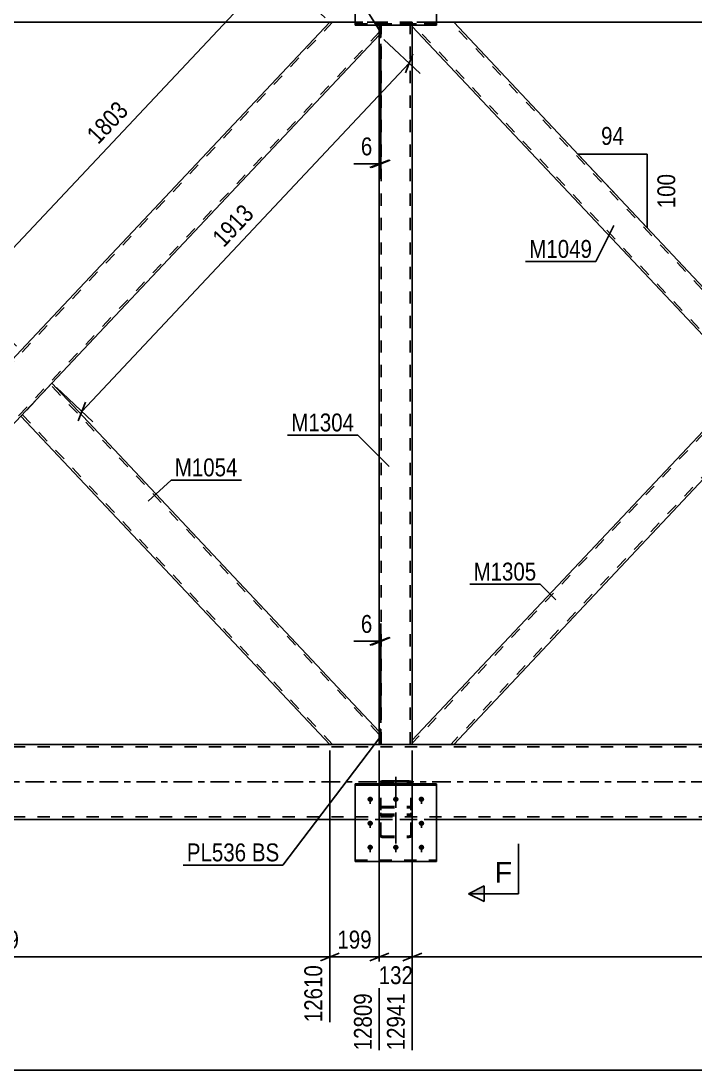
# Model space of a CAD drawing. Header units: millimetres. Extents: x -93 to 748, y -451 to 143.
# Drawn here: x 399 to 506.9, y -173.7 to -5.8 of the extents above; entities that cross this region are included whole.
import ezdxf

# ---------------------------------------------------------------- set-up
doc = ezdxf.new("R2010")
doc.units = ezdxf.units.MM
doc.linetypes.add('DXK_LINE_DOT2', pattern=[3.9198, 1.9599, -1.9599])
doc.linetypes.add('DXK_LINE_DOT3', pattern=[5.9187, 2.979, -0.9799, 0.9799, -0.9799])
doc.styles.add('Arial', font='ARIAL.TTF', dxfattribs={"height": 0.2})
doc.styles.add('Arial Narrow', font='ARIALN.TTF', dxfattribs={"height": 0.2})

# ---------------------------------------------------------------- blocks, each defined once
blk = doc.blocks.new('Bolt-761544515-5223 - 5128')
at = {"color": 1, "linetype": 'DXK_LINE_DOT2'}
for p, q in [((454.9, -129.99), (454.9, -131.12)), ((459, -129.99), (459, -131.12)), ((463.1, -129.99), (463.1, -131.12)), ((454.9, -133.84), (454.9, -134.97)), ((463.1, -133.84), (463.1, -134.97)), ((454.9, -137.69), (454.9, -138.83)), ((459, -137.69), (459, -138.83)), ((463.1, -137.69), (463.1, -138.83))]:
    blk.add_line(p, q, dxfattribs=at)
blk = doc.blocks.new('Part-761544515-5159 - 5128')
at = {"color": 7, "linetype": 'DXK_LINE_DOT2'}
for p, q in [((456.6, -6), (456.36, -6)), ((456.36, -6.49), (456.36, -6)), ((456.6, -6.49), (456.6, -6))]:
    blk.add_line(p, q, dxfattribs=at)
at = {"color": 2, "linetype": 'Continuous'}
for p, q in [((456.36, -8.46), (456.36, -6.49)), ((456.6, -6.49), (456.6, -8.46)), ((456.6, -8.46), (456.36, -8.46))]:
    blk.add_line(p, q, dxfattribs=at)
blk = doc.blocks.new('Part-761544515-5154 - 5128')
at = {"color": 7, "linetype": 'DXK_LINE_DOT2'}
for p, q in [((456.36, -6), (456.6, -6)), ((456.36, -6), (456.36, -8.46)), ((456.6, -6), (456.6, -8.46)), ((456.36, -8.46), (456.6, -8.46))]:
    blk.add_line(p, q, dxfattribs=at)
blk = doc.blocks.new('Bolt-761544515-5228 - 5128')
at = {"linetype": 'Continuous'}
for points in [[(454.9, -129.97), (454.99, -129.98), (455.08, -130), (455.16, -130.05), (455.23, -130.11), (455.28, -130.18), (455.32, -130.25), (455.34, -130.34), (455.34, -130.43), (455.32, -130.51), (455.28, -130.59), (455.23, -130.66), (455.16, -130.72), (455.08, -130.76), (454.99, -130.79), (454.9, -130.8), (454.81, -130.79), (454.72, -130.76), (454.64, -130.72), (454.57, -130.66), (454.52, -130.59), (454.48, -130.51), (454.46, -130.43), (454.46, -130.34), (454.48, -130.25), (454.52, -130.18), (454.57, -130.11), (454.64, -130.05), (454.72, -130), (454.81, -129.98)], [(459, -129.97), (459.09, -129.98), (459.18, -130), (459.26, -130.05), (459.33, -130.11), (459.38, -130.18), (459.42, -130.25), (459.44, -130.34), (459.44, -130.43), (459.42, -130.51), (459.38, -130.59), (459.33, -130.66), (459.26, -130.72), (459.18, -130.76), (459.09, -130.79), (459, -130.8), (458.91, -130.79), (458.82, -130.76), (458.74, -130.72), (458.67, -130.66), (458.62, -130.59), (458.58, -130.51), (458.56, -130.43), (458.56, -130.34), (458.58, -130.25), (458.62, -130.18), (458.67, -130.11), (458.74, -130.05), (458.82, -130), (458.91, -129.98)], [(463.1, -129.97), (463.19, -129.98), (463.28, -130), (463.36, -130.05), (463.43, -130.11), (463.48, -130.18), (463.52, -130.25), (463.54, -130.34), (463.54, -130.43), (463.52, -130.51), (463.48, -130.59), (463.43, -130.66), (463.36, -130.72), (463.28, -130.76), (463.19, -130.79), (463.1, -130.8), (463.01, -130.79), (462.92, -130.76), (462.84, -130.72), (462.77, -130.66), (462.72, -130.59), (462.68, -130.51), (462.66, -130.43), (462.66, -130.34), (462.68, -130.25), (462.72, -130.18), (462.77, -130.11), (462.84, -130.05), (462.92, -130), (463.01, -129.98)], [(454.9, -133.82), (454.99, -133.83), (455.08, -133.86), (455.16, -133.9), (455.23, -133.96), (455.28, -134.03), (455.32, -134.11), (455.34, -134.19), (455.34, -134.28), (455.32, -134.36), (455.28, -134.44), (455.23, -134.51), (455.16, -134.57), (455.08, -134.61), (454.99, -134.64), (454.9, -134.65), (454.81, -134.64), (454.72, -134.61), (454.64, -134.57), (454.57, -134.51), (454.52, -134.44), (454.48, -134.36), (454.46, -134.28), (454.46, -134.19), (454.48, -134.11), (454.52, -134.03), (454.57, -133.96), (454.64, -133.9), (454.72, -133.86), (454.81, -133.83)], [(463.1, -133.82), (463.19, -133.83), (463.28, -133.86), (463.36, -133.9), (463.43, -133.96), (463.48, -134.03), (463.52, -134.11), (463.54, -134.19), (463.54, -134.28), (463.52, -134.36), (463.48, -134.44), (463.43, -134.51), (463.36, -134.57), (463.28, -134.61), (463.19, -134.64), (463.1, -134.65), (463.01, -134.64), (462.92, -134.61), (462.84, -134.57), (462.77, -134.51), (462.72, -134.44), (462.68, -134.36), (462.66, -134.28), (462.66, -134.19), (462.68, -134.11), (462.72, -134.03), (462.77, -133.96), (462.84, -133.9), (462.92, -133.86), (463.01, -133.83)], [(454.9, -137.67), (454.99, -137.68), (455.08, -137.71), (455.16, -137.75), (455.23, -137.81), (455.28, -137.88), (455.32, -137.96), (455.34, -138.04), (455.34, -138.13), (455.32, -138.22), (455.28, -138.29), (455.23, -138.36), (455.16, -138.42), (455.08, -138.47), (454.99, -138.49), (454.9, -138.5), (454.81, -138.49), (454.72, -138.47), (454.64, -138.42), (454.57, -138.36), (454.52, -138.29), (454.48, -138.22), (454.46, -138.13), (454.46, -138.04), (454.48, -137.96), (454.52, -137.88), (454.57, -137.81), (454.64, -137.75), (454.72, -137.71), (454.81, -137.68)], [(459, -137.67), (459.09, -137.68), (459.18, -137.71), (459.26, -137.75), (459.33, -137.81), (459.38, -137.88), (459.42, -137.96), (459.44, -138.04), (459.44, -138.13), (459.42, -138.22), (459.38, -138.29), (459.33, -138.36), (459.26, -138.42), (459.18, -138.47), (459.09, -138.49), (459, -138.5), (458.91, -138.49), (458.82, -138.47), (458.74, -138.42), (458.67, -138.36), (458.62, -138.29), (458.58, -138.22), (458.56, -138.13), (458.56, -138.04), (458.58, -137.96), (458.62, -137.88), (458.67, -137.81), (458.74, -137.75), (458.82, -137.71), (458.91, -137.68)], [(463.1, -137.67), (463.19, -137.68), (463.28, -137.71), (463.36, -137.75), (463.43, -137.81), (463.48, -137.88), (463.52, -137.96), (463.54, -138.04), (463.54, -138.13), (463.52, -138.22), (463.48, -138.29), (463.43, -138.36), (463.36, -138.42), (463.28, -138.47), (463.19, -138.49), (463.1, -138.5), (463.01, -138.49), (462.92, -138.47), (462.84, -138.42), (462.77, -138.36), (462.72, -138.29), (462.68, -138.22), (462.66, -138.13), (462.66, -138.04), (462.68, -137.96), (462.72, -137.88), (462.77, -137.81), (462.84, -137.75), (462.92, -137.71), (463.01, -137.68)]]:
    blk.add_hatch(color=1, dxfattribs=at).paths.add_polyline_path(points)
at = {"color": 1, "linetype": 'Continuous'}
for p, q in [((454.9, -129.99), (454.9, -131.12)), ((459, -129.99), (459, -131.12)), ((463.1, -129.99), (463.1, -131.12)), ((454.9, -133.84), (454.9, -134.97)), ((463.1, -133.84), (463.1, -134.97)), ((454.9, -137.69), (454.9, -138.83)), ((459, -137.69), (459, -138.83)), ((463.1, -137.69), (463.1, -138.83))]:
    blk.add_line(p, q, dxfattribs=at)
blk = doc.blocks.new('Part-761544515-5164 - 5128')
at = {"color": 7, "linetype": 'DXK_LINE_DOT2'}
for p, q in [((456.36, -121.6), (456.36, -119.14)), ((456.6, -119.14), (456.36, -119.14)), ((456.6, -121.6), (456.6, -119.14)), ((456.6, -121.6), (456.36, -121.6))]:
    blk.add_line(p, q, dxfattribs=at)
blk = doc.blocks.new('Part-761544515-5169 - 5128')
at = {"color": 2, "linetype": 'Continuous'}
for p, q in [((456.6, -119.14), (456.36, -119.14)), ((456.36, -119.14), (456.36, -121.6)), ((456.6, -119.14), (456.6, -121.6)), ((456.6, -121.6), (456.36, -121.6))]:
    blk.add_line(p, q, dxfattribs=at)
blk = doc.blocks.new('Part-761544515-5569 - 5128')
at = {"color": 7, "linetype": 'DXK_LINE_DOT2'}
for p, q in [((452.5, -140.34), (452.5, -127.91)), ((465.5, -127.91), (452.5, -127.91)), ((452.5, -128.13), (465.5, -128.13)), ((465.5, -140.34), (465.5, -127.91)), ((452.5, -140.12), (465.5, -140.12)), ((465.5, -140.34), (452.5, -140.34))]:
    blk.add_line(p, q, dxfattribs=at)
blk = doc.blocks.new('Part-761544515-5324 - 5128')
at = {"color": 7, "linetype": 'DXK_LINE_DOT2'}
for p, q in [((678, -122), (-56, -122)), ((678, -121.6), (-18.36, -121.6)), ((456.36, -121.6), (448.48, -121.6)), ((456.6, -121.6), (456.36, -121.6)), ((678, -133.2), (-56, -133.2)), ((678, -133.6), (-36.75, -133.6)), ((465.5, -133.6), (452.5, -133.6))]:
    blk.add_line(p, q, dxfattribs=at)
at = {"color": 2, "linetype": 'Continuous'}
for p, q in [((448.48, -121.6), (349.52, -121.6)), ((456.36, -121.6), (456.36, -121.6)), ((673.2, -121.6), (456.6, -121.6)), ((452.5, -133.6), (225.5, -133.6)), ((673.2, -133.6), (465.5, -133.6))]:
    blk.add_line(p, q, dxfattribs=at)
at = {"color": 7, "linetype": 'DXK_LINE_DOT3'}
blk.add_line((-56, -127.6), (678, -127.6), dxfattribs=at)
blk = doc.blocks.new('Part-761544515-5329 - 5128')
at = {"color": 2, "linetype": 'Continuous'}
for p, q in [((448.48, -6), (349.52, -6)), ((692.5, -6), (465.5, -6))]:
    blk.add_line(p, q, dxfattribs=at)
at = {"color": 7, "linetype": 'DXK_LINE_DOT2'}
blk.add_line((465.5, -6), (448.48, -6), dxfattribs=at)
blk = doc.blocks.new('Part-761544515-5387 - 5128')
at = {"color": 2, "linetype": 'Continuous'}
for p, q in [((399, -69.05), (403.94, -63.8)), ((456.36, -119.54), (403.94, -63.8)), ((448.42, -121.6), (399, -69.05)), ((456.36, -121.6), (456.36, -120.47)), ((448.48, -121.6), (456.36, -121.6))]:
    blk.add_line(p, q, dxfattribs=at)
at = {"color": 7, "linetype": 'DXK_LINE_DOT2'}
for p, q in [((456.36, -120), (403.72, -64.03)), ((399.22, -68.82), (399.24, -68.8)), ((448.86, -121.6), (399.22, -68.82)), ((456.36, -120.47), (456.36, -119.54)), ((448.48, -121.6), (448.42, -121.6))]:
    blk.add_line(p, q, dxfattribs=at)
blk = doc.blocks.new('Part-761544515-5404 - 5128')
at = {"color": 2, "linetype": 'Continuous'}
for p, q in [((456.66, -127.47), (456.84, -127.43)), ((456.84, -127.43), (461.16, -127.43)), ((461.16, -127.43), (461.34, -127.47)), ((456.37, -127.91), (456.4, -127.75)), ((461.6, -127.75), (461.63, -127.91))]:
    blk.add_line(p, q, dxfattribs=at)
at = {"color": 7, "linetype": 'DXK_LINE_DOT3'}
blk.add_line((459, -126.82), (459, -137.44), dxfattribs=at)
at = {"color": 7, "linetype": 'DXK_LINE_DOT2'}
for p, q in [((456.36, -127.94), (456.37, -127.91)), ((456.36, -136.05), (456.36, -127.94)), ((456.62, -127.84), (456.6, -127.94)), ((456.6, -136.05), (456.6, -127.94)), ((456.67, -127.76), (456.62, -127.84)), ((456.75, -127.71), (456.67, -127.76)), ((456.84, -127.69), (456.75, -127.71)), ((456.84, -127.69), (461.16, -127.69)), ((461.25, -127.71), (461.16, -127.69)), ((461.33, -127.76), (461.25, -127.71)), ((461.38, -127.84), (461.33, -127.76)), ((461.4, -127.94), (461.38, -127.84)), ((461.4, -136.05), (461.4, -127.94)), ((461.63, -127.91), (461.64, -127.94)), ((461.64, -136.05), (461.64, -127.94)), ((456.4, -131.81), (456.36, -131.99)), ((456.4, -132.73), (456.36, -132.54)), ((456.5, -131.67), (456.4, -131.81)), ((456.66, -131.57), (456.5, -131.67)), ((456.6, -131.99), (456.62, -131.9)), ((456.6, -132.54), (456.62, -132.64)), ((456.62, -131.9), (456.67, -131.83)), ((456.62, -132.64), (456.67, -132.72)), ((456.84, -131.54), (456.66, -131.57)), ((456.67, -131.83), (456.75, -131.78)), ((456.75, -131.78), (456.84, -131.76)), ((456.84, -131.54), (461.16, -131.54)), ((456.84, -131.76), (461.16, -131.76)), ((461.34, -131.57), (461.16, -131.54)), ((461.16, -131.76), (461.25, -131.78)), ((461.25, -131.78), (461.33, -131.83)), ((461.33, -131.83), (461.38, -131.9)), ((461.33, -132.72), (461.38, -132.64)), ((461.5, -131.67), (461.34, -131.57)), ((461.38, -131.9), (461.4, -131.99)), ((461.38, -132.64), (461.4, -132.54)), ((461.6, -131.81), (461.5, -131.67)), ((461.64, -131.99), (461.6, -131.81)), ((461.64, -132.54), (461.6, -132.73)), ((456.84, -133.05), (456.66, -133.01)), ((456.67, -132.72), (456.75, -132.78)), ((456.75, -132.78), (456.84, -132.79)), ((456.84, -132.79), (461.16, -132.79)), ((456.84, -133.05), (461.16, -133.05)), ((461.16, -132.79), (461.25, -132.78)), ((461.34, -133.01), (461.16, -133.05)), ((461.25, -132.78), (461.33, -132.72)), ((456.36, -136.05), (456.4, -136.22)), ((456.4, -136.22), (456.5, -136.36)), ((456.5, -136.36), (456.66, -136.46)), ((456.62, -136.13), (456.6, -136.05)), ((456.67, -136.21), (456.62, -136.13)), ((456.66, -136.46), (456.84, -136.5)), ((456.75, -136.25), (456.67, -136.21)), ((456.84, -136.27), (456.75, -136.25)), ((456.84, -136.27), (461.16, -136.27)), ((456.84, -136.5), (461.16, -136.5)), ((461.25, -136.25), (461.16, -136.27)), ((461.16, -136.5), (461.34, -136.46)), ((461.33, -136.21), (461.25, -136.25)), ((461.38, -136.13), (461.33, -136.21)), ((461.34, -136.46), (461.5, -136.36)), ((461.4, -136.05), (461.38, -136.13)), ((461.5, -136.36), (461.6, -136.22)), ((461.6, -136.22), (461.64, -136.05))]:
    blk.add_line(p, q, dxfattribs=at)
at = {"color": 2, "linetype": 'Continuous'}
for centre, start, end in [((456.86, -127.92), 114.32, 159.2417), ((461.14, -127.92), 20.7583, 65.68)]:
    blk.add_arc(centre, 0.496, start, end, dxfattribs=at)
at = {"color": 7, "linetype": 'DXK_LINE_DOT2'}
for centre, start, end in [((456.86, -132.56), 200.7583, 245.68), ((461.14, -132.56), 294.32, 339.2417)]:
    blk.add_arc(centre, 0.496, start, end, dxfattribs=at)
blk = doc.blocks.new('Part-761544515-5427 - 5128')
at = {"color": 7, "linetype": 'DXK_LINE_DOT2'}
for p, q in [((461.64, -6), (456.36, -6)), ((456.36, -8.46), (456.36, -6)), ((456.68, -121.6), (456.68, -6)), ((461.32, -121.6), (461.32, -6)), ((461.64, -6.66), (461.64, -6)), ((456.36, -121.6), (456.36, -119.14)), ((461.64, -121.6), (456.36, -121.6)), ((461.64, -121.6), (461.64, -120.94))]:
    blk.add_line(p, q, dxfattribs=at)
at = {"color": 2, "linetype": 'Continuous'}
for p, q in [((461.64, -120.94), (461.64, -6.66)), ((456.36, -119.14), (456.36, -8.46))]:
    blk.add_line(p, q, dxfattribs=at)
blk = doc.blocks.new('Part-761544515-5467 - 5128')
at = {"color": 7, "linetype": 'DXK_LINE_DOT2'}
for p, q in [((468.27, -6), (461.64, -6)), ((461.64, -6.49), (461.64, -6)), ((515.6, -63.57), (461.64, -6.19)), ((518.78, -60.18), (467.83, -6)), ((518.97, -59.98), (518.56, -60.41)), ((515.6, -63.57), (515.61, -63.55))]:
    blk.add_line(p, q, dxfattribs=at)
at = {"color": 2, "linetype": 'Continuous'}
for p, q in [((461.64, -6.66), (461.64, -6.49)), ((515.38, -63.8), (461.64, -6.66)), ((519, -59.95), (468.27, -6)), ((518.56, -60.41), (515.38, -63.8)), ((519, -59.95), (518.56, -60.41))]:
    blk.add_line(p, q, dxfattribs=at)
blk = doc.blocks.new('Part-761544515-5472 - 5128')
at = {"color": 7, "linetype": 'DXK_LINE_DOT2'}
for p, q in [((570.17, -6), (461.64, -121.41)), ((576.36, -6.19), (467.83, -121.6)), ((576.36, -6), (569.73, -6)), ((519, -59.95), (515.38, -63.8)), ((522.62, -63.8), (519, -67.65)), ((468.27, -121.6), (461.64, -121.6))]:
    blk.add_line(p, q, dxfattribs=at)
at = {"color": 2, "linetype": 'Continuous'}
for p, q in [((569.73, -6), (519, -59.95)), ((576.36, -6.66), (522.62, -63.8)), ((576.36, -6.66), (576.36, -6)), ((515.38, -63.8), (461.64, -120.94)), ((519, -67.65), (468.27, -121.6)), ((461.64, -121.6), (461.64, -120.94))]:
    blk.add_line(p, q, dxfattribs=at)
blk = doc.blocks.new('Part-761544515-5492 - 5128')
at = {"color": 7, "linetype": 'DXK_LINE_DOT2'}
for p, q in [((448.86, -6), (341.64, -120)), ((448.48, -6), (448.42, -6)), ((456.36, -6), (452.5, -6)), ((456.36, -6.49), (456.36, -6)), ((456.36, -7.59), (349.15, -121.6)), ((456.36, -8.06), (456.36, -7.13)), ((399, -58.55), (394.06, -63.8)), ((403.94, -63.8), (399, -69.05)), ((341.64, -121.6), (341.64, -119.54)), ((348.71, -121.6), (349.33, -121.6)), ((349.59, -121.6), (349.52, -121.6))]:
    blk.add_line(p, q, dxfattribs=at)
at = {"color": 2, "linetype": 'Continuous'}
for p, q in [((448.42, -6), (399, -58.55)), ((452.5, -6), (448.48, -6)), ((456.36, -7.13), (456.36, -6.49)), ((456.36, -8.06), (403.94, -63.8)), ((394.06, -63.8), (341.64, -119.54)), ((349.59, -121.6), (399, -69.05)), ((348.71, -121.6), (341.64, -121.6)), ((349.52, -121.6), (348.71, -121.6)), ((349.52, -121.6), (349.52, -121.6))]:
    blk.add_line(p, q, dxfattribs=at)
blk = doc.blocks.new('Part-761544515-5523 - 5128')
at = {"color": 7, "linetype": 'DXK_LINE_DOT2'}
for p, q in [((456.84, -127.43), (456.66, -127.47)), ((456.84, -127.43), (461.16, -127.43)), ((461.34, -127.47), (461.16, -127.43)), ((456.4, -127.75), (456.36, -127.94)), ((456.36, -136.05), (456.36, -127.94)), ((456.6, -127.94), (456.62, -127.84)), ((456.6, -136.05), (456.6, -127.94)), ((456.62, -127.84), (456.67, -127.76)), ((456.67, -127.76), (456.75, -127.71)), ((456.75, -127.71), (456.84, -127.69)), ((456.84, -127.69), (461.16, -127.69)), ((461.16, -127.69), (461.25, -127.71)), ((461.25, -127.71), (461.33, -127.76)), ((461.33, -127.76), (461.38, -127.84)), ((461.38, -127.84), (461.4, -127.94)), ((461.4, -136.05), (461.4, -127.94)), ((461.64, -127.94), (461.6, -127.75)), ((461.64, -136.05), (461.64, -127.94)), ((456.36, -131.99), (456.4, -131.81)), ((456.36, -132.54), (456.4, -132.73)), ((456.4, -131.81), (456.5, -131.67)), ((456.5, -131.67), (456.66, -131.57)), ((456.62, -131.9), (456.6, -131.99)), ((456.62, -132.64), (456.6, -132.54)), ((456.67, -131.83), (456.62, -131.9)), ((456.67, -132.72), (456.62, -132.64)), ((456.66, -131.57), (456.84, -131.53)), ((456.75, -131.78), (456.67, -131.83)), ((456.84, -131.76), (456.75, -131.78)), ((456.84, -131.53), (461.16, -131.53)), ((456.84, -131.76), (461.16, -131.76)), ((461.16, -131.53), (461.34, -131.57)), ((461.25, -131.78), (461.16, -131.76)), ((461.33, -131.83), (461.25, -131.78)), ((461.38, -131.9), (461.33, -131.83)), ((461.38, -132.64), (461.33, -132.72)), ((461.34, -131.57), (461.5, -131.67)), ((461.4, -131.99), (461.38, -131.9)), ((461.4, -132.54), (461.38, -132.64)), ((461.5, -131.67), (461.6, -131.81)), ((461.6, -131.81), (461.64, -131.99)), ((461.6, -132.73), (461.64, -132.54)), ((456.66, -133.01), (456.84, -133.05)), ((456.75, -132.77), (456.67, -132.72)), ((456.84, -132.79), (456.75, -132.77)), ((456.84, -132.79), (461.16, -132.79)), ((456.84, -133.05), (461.16, -133.05)), ((461.25, -132.77), (461.16, -132.79)), ((461.16, -133.05), (461.34, -133.01)), ((461.33, -132.72), (461.25, -132.77)), ((456.4, -136.22), (456.36, -136.05)), ((456.5, -136.36), (456.4, -136.22)), ((456.66, -136.46), (456.5, -136.36)), ((456.6, -136.05), (456.62, -136.13)), ((456.62, -136.13), (456.67, -136.2)), ((456.84, -136.5), (456.66, -136.46)), ((456.67, -136.2), (456.75, -136.25)), ((456.75, -136.25), (456.84, -136.27)), ((456.84, -136.27), (461.16, -136.27)), ((456.84, -136.5), (461.16, -136.5)), ((461.16, -136.27), (461.25, -136.25)), ((461.34, -136.46), (461.16, -136.5)), ((461.25, -136.25), (461.33, -136.2)), ((461.33, -136.2), (461.38, -136.13)), ((461.5, -136.36), (461.34, -136.46)), ((461.38, -136.13), (461.4, -136.05)), ((461.6, -136.22), (461.5, -136.36)), ((461.64, -136.05), (461.6, -136.22))]:
    blk.add_line(p, q, dxfattribs=at)
at = {"color": 7, "linetype": 'DXK_LINE_DOT3'}
blk.add_line((459, -137.44), (459, -126.82), dxfattribs=at)
at = {"color": 7, "linetype": 'DXK_LINE_DOT2'}
for centre, start, end in [((456.86, -127.92), 114.32, 159.2417), ((461.14, -127.92), 20.7583, 65.68), ((456.86, -132.56), 200.7583, 245.68), ((461.14, -132.56), 294.32, 339.2417)]:
    blk.add_arc(centre, 0.496, start, end, dxfattribs=at)
blk = doc.blocks.new('Part-761544515-5553 - 5128')
at = {"color": 2, "linetype": 'Continuous'}
for p, q in [((465.5, 5.95), (452.5, 5.95)), ((452.5, 5.95), (452.5, -6.49)), ((452.5, 5.73), (465.5, 5.73)), ((465.5, -6.49), (465.5, 5.95)), ((452.5, -6.49), (465.5, -6.49))]:
    blk.add_line(p, q, dxfattribs=at)
at = {"color": 7, "linetype": 'DXK_LINE_DOT2'}
blk.add_line((452.5, -6.27), (465.5, -6.27), dxfattribs=at)
blk = doc.blocks.new('Part-761544515-5556 - 5128')
at = {"color": 2, "linetype": 'Continuous'}
for p, q in [((465.5, -127.91), (452.5, -127.91)), ((452.5, -127.91), (452.5, -140.34)), ((452.5, -128.13), (465.5, -128.13)), ((465.5, -140.34), (465.5, -127.91)), ((452.5, -140.34), (465.5, -140.34))]:
    blk.add_line(p, q, dxfattribs=at)
at = {"color": 7, "linetype": 'DXK_LINE_DOT2'}
blk.add_line((452.5, -140.12), (465.5, -140.12), dxfattribs=at)
blk = doc.blocks.new('Part-761544515-5562 - 5128')
at = {"color": 7, "linetype": 'DXK_LINE_DOT2'}
for p, q in [((452.5, -6.48), (452.5, 5.95)), ((465.5, 5.95), (452.5, 5.95)), ((452.5, 5.73), (465.5, 5.73)), ((465.5, -6.48), (465.5, 5.95)), ((465.5, -6.27), (452.5, -6.27)), ((465.5, -6.48), (452.5, -6.48))]:
    blk.add_line(p, q, dxfattribs=at)
blk = doc.blocks.new('StraightDimension-761544515-12932 - 5128')
at = {"color": 7, "linetype": 'Continuous'}
for p, q in [((448.42, -122.6), (448.42, -166.07)), ((456.36, -122.6), (456.36, -170.57)), ((446.92, -156.23), (449.92, -155.03)), ((448.42, -155.63), (456.36, -155.63)), ((457.86, -155.03), (454.86, -156.23))]:
    blk.add_line(p, q, dxfattribs=at)
at = {"color": 0}
blk.add_wipeout([(455.73, -154.88), (455.73, -150.68), (449.05, -150.68), (449.05, -154.88)], dxfattribs=at)
at = {"color": 0, "linetype": 'Continuous'}
blk.add_wipeout([(455.76, -160.83), (451.56, -160.83), (451.56, -171.17), (455.76, -171.17)], dxfattribs=at)
at = {"color": 3, "style": 'Arial Narrow'}
blk.add_text('199', height=2.863, dxfattribs=at).set_placement((449.65, -154.28))
at = {"color": 3, "linetype": 'Continuous', "style": 'Arial Narrow'}
blk.add_text('12809', height=2.863, rotation=90.0002, dxfattribs=at).set_placement((455.16, -170.57))
blk = doc.blocks.new('StraightDimension-761544515-12931 - 5128')
at = {"color": 7, "linetype": 'Continuous'}
for p, q in [((456.36, -122.6), (456.36, -170.57)), ((461.64, -122.6), (461.64, -170.57)), ((454.86, -156.23), (457.86, -155.03)), ((456.36, -155.63), (461.64, -155.63)), ((463.14, -155.03), (460.14, -156.23))]:
    blk.add_line(p, q, dxfattribs=at)
at = {"color": 0}
blk.add_wipeout([(462.34, -160.58), (462.34, -156.38), (455.66, -156.38), (455.66, -160.58)], dxfattribs=at)
at = {"color": 0, "linetype": 'Continuous'}
blk.add_wipeout([(461.04, -160.83), (456.84, -160.83), (456.84, -171.17), (461.04, -171.17)], dxfattribs=at)
at = {"color": 3, "style": 'Arial Narrow'}
blk.add_text('132', height=2.863, dxfattribs=at).set_placement((456.26, -159.98))
at = {"color": 3, "linetype": 'Continuous', "style": 'Arial Narrow'}
blk.add_text('12941', height=2.863, rotation=90.0002, dxfattribs=at).set_placement((460.44, -170.57))
blk = doc.blocks.new('StraightDimension-761544515-12933 - 5128')
at = {"color": 7, "linetype": 'Continuous'}
for p, q in [((341.64, -122.6), (341.64, -168.74)), ((448.42, -122.6), (448.42, -166.07)), ((343.14, -155.03), (340.14, -156.23)), ((341.64, -155.63), (448.42, -155.63)), ((446.92, -156.23), (449.92, -155.03))]:
    blk.add_line(p, q, dxfattribs=at)
at = {"color": 0}
blk.add_wipeout([(399.28, -154.88), (399.28, -150.68), (390.77, -150.68), (390.77, -154.88)], dxfattribs=at)
at = {"color": 0, "linetype": 'Continuous'}
blk.add_wipeout([(447.82, -156.33), (443.62, -156.33), (443.62, -166.67), (447.82, -166.67)], dxfattribs=at)
at = {"color": 3, "style": 'Arial Narrow'}
blk.add_text('2669', height=2.863, dxfattribs=at).set_placement((391.37, -154.28))
at = {"color": 3, "linetype": 'Continuous', "style": 'Arial Narrow'}
blk.add_text('12610', height=2.863, rotation=90.0002, dxfattribs=at).set_placement((447.22, -166.07))
blk = doc.blocks.new('StraightDimension-761544515-5720 - 5128')
at = {"color": 7, "linetype": 'Continuous'}
for p, q in [((457.09, -8.75), (462.91, -14.22)), ((460.57, -14.08), (461.75, -11.07)), ((408.74, -68.31), (461.16, -12.57)), ((404.67, -64.49), (410.49, -69.96)), ((409.33, -66.81), (408.15, -69.82))]:
    blk.add_line(p, q, dxfattribs=at)
at = {"color": 0}
blk.add_wipeout([(437.32, -36.83), (434.26, -33.95), (428.43, -40.15), (431.49, -43.03)], dxfattribs=at)
at = {"color": 3, "style": 'Arial Narrow'}
blk.add_text('1913', height=2.863, rotation=46.7591, dxfattribs=at).set_placement((431.46, -42.18))
blk = doc.blocks.new('StraightDimension-761544515-5766 - 5128')
at = {"color": 7, "linetype": 'Continuous'}
blk.add_line((-57, -173.73), (719, -173.73), dxfattribs=at)
blk = doc.blocks.new('StraightDimension-761544515-5890 - 5128')
at = {"color": 7, "linetype": 'Continuous'}
for p, q in [((447.69, -5.31), (437.48, 4.28)), ((438.97, 0.82), (440.15, 3.83)), ((390.14, -50.22), (439.56, 2.33)), ((398.27, -57.86), (388.07, -48.26)), ((390.74, -48.71), (389.55, -51.72))]:
    blk.add_line(p, q, dxfattribs=at)
at = {"color": 0}
blk.add_wipeout([(417.22, -20.33), (414.16, -17.45), (408.33, -23.65), (411.39, -26.53)], dxfattribs=at)
at = {"color": 3, "style": 'Arial Narrow'}
blk.add_text('1803', height=2.863, rotation=46.7591, dxfattribs=at).set_placement((411.36, -25.68))
blk = doc.blocks.new('StraightDimension-761544515-6094 - 5128')
at = {"color": 7, "linetype": 'Continuous'}
for p, q in [((456.36, -9.31), (456.36, -31.06)), ((456.6, -9.46), (456.6, -31.06)), ((454.86, -29.26), (457.86, -28.06)), ((458.1, -28.06), (455.1, -29.26)), ((456.36, -28.66), (456.6, -28.66))]:
    blk.add_line(p, q, dxfattribs=at)
at = {"color": 0}
blk.add_wipeout([(455.84, -27.91), (455.84, -23.71), (452.81, -23.71), (452.81, -27.91)], dxfattribs=at)
at = {"color": 7, "linetype": 'Continuous'}
blk.add_line((456.36, -28.66), (452.28, -28.66), dxfattribs=at)
blk.add_line((456.36, -28.66), (452.28, -28.66), dxfattribs=at)
at = {"color": 3, "style": 'Arial Narrow'}
blk.add_text('6', height=2.86, dxfattribs=at).set_placement((453.41, -27.31))
blk = doc.blocks.new('StraightDimension-761544515-6120 - 5128')
at = {"color": 7, "linetype": 'Continuous'}
for p, q in [((456.36, -118.14), (456.36, -102.25)), ((456.6, -118.14), (456.6, -102.25)), ((454.86, -105.7), (457.86, -104.5)), ((458.1, -104.5), (455.1, -105.7)), ((456.36, -105.1), (456.6, -105.1))]:
    blk.add_line(p, q, dxfattribs=at)
at = {"color": 0}
blk.add_wipeout([(455.84, -104.35), (455.84, -100.15), (452.81, -100.15), (452.81, -104.35)], dxfattribs=at)
at = {"color": 7, "linetype": 'Continuous'}
blk.add_line((456.36, -105.1), (452.28, -105.1), dxfattribs=at)
blk.add_line((456.36, -105.1), (452.28, -105.1), dxfattribs=at)
at = {"color": 3, "style": 'Arial Narrow'}
blk.add_text('6', height=2.86, dxfattribs=at).set_placement((453.41, -103.75))
blk = doc.blocks.new('AngleDimension-761544515-6370 - 5128')
at = {"color": 7, "linetype": 'Continuous'}
for p, q in [((494.36, -33.74), (488.14, -27.13)), ((499.23, -27.13), (488.14, -27.13)), ((499.23, -38.93), (488.14, -27.13)), ((499.23, -38.93), (499.23, -27.13))]:
    blk.add_line(p, q, dxfattribs=at)
at = {"color": 0}
for points in [[(496.11, -26.23), (496.11, -22.03), (491.26, -22.03), (491.26, -26.23)], [(504.33, -29.68), (500.13, -29.68), (500.13, -36.37), (504.33, -36.37)]]:
    blk.add_wipeout(points, dxfattribs=at)
at = {"color": 3, "style": 'Arial Narrow'}
blk.add_text('94', height=2.863, dxfattribs=at).set_placement((491.86, -25.63))
blk.add_text('100', height=2.863, rotation=90.0002, dxfattribs=at).set_placement((503.73, -35.77))
blk = doc.blocks.new('StraightDimension-761544515-12930 - 5128')
at = {"color": 7, "linetype": 'Continuous'}
for p, q in [((461.64, -122.6), (461.64, -170.57)), ((569.73, -122.6), (569.73, -166.07)), ((463.14, -155.03), (460.14, -156.23)), ((461.64, -155.63), (569.73, -155.63)), ((568.23, -156.23), (571.23, -155.03))]:
    blk.add_line(p, q, dxfattribs=at)
at = {"color": 0}
blk.add_wipeout([(519.94, -154.88), (519.94, -150.68), (511.43, -150.68), (511.43, -154.88)], dxfattribs=at)
at = {"color": 0, "linetype": 'Continuous'}
blk.add_wipeout([(569.13, -156.33), (564.93, -156.33), (564.93, -166.67), (569.13, -166.67)], dxfattribs=at)
at = {"color": 3, "style": 'Arial Narrow'}
blk.add_text('2702', height=2.863, dxfattribs=at).set_placement((512.03, -154.28))
at = {"color": 3, "linetype": 'Continuous', "style": 'Arial Narrow'}
blk.add_text('15643', height=2.863, rotation=90.0002, dxfattribs=at).set_placement((568.53, -166.07))
blk = doc.blocks.new('Mark-761544515-5383 - 5128')
at = {"color": 0}
blk.add_wipeout([(433.68, -78.69), (433.68, -75.69), (423.62, -75.69), (423.62, -78.69)], dxfattribs=at)
blk.add_wipeout([(433.68, -78.69), (433.68, -75.69), (423.62, -75.69), (423.62, -78.69)], dxfattribs=at)
at = {"color": 30, "linetype": 'Continuous'}
for p, q in [((419.34, -82.65), (423.02, -79.29)), ((423.02, -79.29), (434.28, -79.29))]:
    blk.add_line(p, q, dxfattribs=at)
at = {"color": 3, "style": 'Arial Narrow'}
blk.add_text('M1054', height=2.863, dxfattribs=at).set_placement((423.62, -78.69))
blk = doc.blocks.new('Mark-761544515-5423 - 5128')
at = {"color": 0}
blk.add_wipeout([(452.33, -71.5), (452.33, -68.5), (442.28, -68.5), (442.28, -71.5)], dxfattribs=at)
blk.add_wipeout([(452.33, -71.5), (452.33, -68.5), (442.28, -68.5), (442.28, -71.5)], dxfattribs=at)
at = {"color": 30, "linetype": 'Continuous'}
for p in [(441.68, -72.1), (457.92, -77.1)]:
    blk.add_line(p, (452.93, -72.1), dxfattribs=at)
at = {"color": 3, "style": 'Arial Narrow'}
blk.add_text('M1304', height=2.863, dxfattribs=at).set_placement((442.28, -71.5))
blk = doc.blocks.new('Mark-761544515-5463 - 5128')
at = {"color": 0}
blk.add_wipeout([(490.41, -43.72), (490.41, -40.72), (480.36, -40.72), (480.36, -43.72)], dxfattribs=at)
blk.add_wipeout([(490.41, -43.72), (490.41, -40.72), (480.36, -40.72), (480.36, -43.72)], dxfattribs=at)
at = {"color": 30, "linetype": 'Continuous'}
for p in [(493.91, -38.53), (479.76, -44.32)]:
    blk.add_line(p, (491.01, -44.32), dxfattribs=at)
at = {"color": 3, "style": 'Arial Narrow'}
blk.add_text('M1049', height=2.863, dxfattribs=at).set_placement((480.36, -43.72))
blk = doc.blocks.new('Mark-761544515-5468 - 5128')
at = {"color": 0}
blk.add_wipeout([(481.49, -95.37), (481.49, -92.37), (471.44, -92.37), (471.44, -95.37)], dxfattribs=at)
blk.add_wipeout([(481.49, -95.37), (481.49, -92.37), (471.44, -92.37), (471.44, -95.37)], dxfattribs=at)
at = {"color": 30, "linetype": 'Continuous'}
for p in [(470.84, -95.97), (484.6, -98.47)]:
    blk.add_line(p, (482.09, -95.97), dxfattribs=at)
at = {"color": 3, "style": 'Arial Narrow'}
blk.add_text('M1305', height=2.863, dxfattribs=at).set_placement((471.44, -95.37))
blk = doc.blocks.new('SectionMark-761544515-7014 - 5128')
at = {"linetype": 'Continuous'}
for points in [[(473.14, 16.93), (473.14, 15.68), (470.64, 16.93)], [(473.14, -144.25), (473.14, -145.5), (470.64, -145.5)]]:
    blk.add_hatch(color=6, dxfattribs=at).paths.add_polyline_path(points)
at = {"color": 6, "linetype": 'Continuous'}
for p, q in [((470.64, 16.93), (473.14, 18.18)), ((478.64, 16.93), (470.64, 16.93)), ((470.64, 16.93), (473.14, 15.68)), ((473.14, 15.68), (473.14, 18.18)), ((478.64, 16.93), (478.64, 8.93)), ((478.64, -145.5), (478.64, -137.5)), ((470.64, -145.5), (473.14, -144.25)), ((473.14, -144.25), (473.14, -146.75)), ((478.64, -145.5), (470.64, -145.5)), ((473.14, -146.75), (470.64, -145.5))]:
    blk.add_line(p, q, dxfattribs=at)
at = {"color": 0, "linetype": 'Continuous'}
for points in [[(477.64, 11.68), (477.64, 15.18), (474.79, 15.18), (474.79, 11.68)], [(477.64, -143.75), (477.64, -140.25), (474.79, -140.25), (474.79, -143.75)]]:
    blk.add_wipeout(points, dxfattribs=at)
at = {"color": 3, "linetype": 'Continuous', "style": 'Arial'}
for p in [(474.79, 11.68), (474.79, -143.75)]:
    blk.add_text('F', height=3.34, dxfattribs=at).set_placement(p)
blk = doc.blocks.new('MarkSet-761544515-7132 - 5128')
at = {"color": 0}
for points in [[(435.06, -140.32), (435.06, -137.32), (425.55, -137.32), (425.55, -140.32)], [(440.34, -140.32), (440.34, -137.32), (435.96, -137.32), (435.96, -140.32)]]:
    blk.add_wipeout(points, dxfattribs=at)
for points in [[(435.06, -140.32), (435.06, -137.32), (425.55, -137.32), (425.55, -140.32)], [(440.34, -140.32), (440.34, -137.32), (435.96, -137.32), (435.96, -140.32)]]:
    blk.add_wipeout(points, dxfattribs=at)
at = {"color": 30, "linetype": 'Continuous'}
for p in [(456.6, -120.3), (424.95, -140.92)]:
    blk.add_line(p, (440.94, -140.92), dxfattribs=at)
at = {"color": 3, "style": 'Arial Narrow'}
for s, p in [('PL536', (425.55, -140.32)), ('BS', (435.96, -140.32))]:
    blk.add_text(s, height=2.863, dxfattribs=at).set_placement(p)
blk = doc.blocks.new('MarkSet-761544515-7138 - 5128')
at = {"color": 0}
for points in [[(439.69, 10.69), (439.69, 13.69), (430.19, 13.69), (430.19, 10.69)], [(444.98, 10.69), (444.98, 13.69), (440.59, 13.69), (440.59, 10.69)]]:
    blk.add_wipeout(points, dxfattribs=at)
for points in [[(439.69, 10.69), (439.69, 13.69), (430.19, 13.69), (430.19, 10.69)], [(444.98, 10.69), (444.98, 13.69), (440.59, 13.69), (440.59, 10.69)]]:
    blk.add_wipeout(points, dxfattribs=at)
at = {"color": 30, "linetype": 'Continuous'}
for p in [(429.59, 10.09), (456.6, -7.64)]:
    blk.add_line(p, (445.58, 10.09), dxfattribs=at)
at = {"color": 3, "style": 'Arial Narrow'}
for s, p in [('PL536', (430.19, 10.69)), ('BS', (440.59, 10.69))]:
    blk.add_text(s, height=2.863, dxfattribs=at).set_placement(p)

msp = doc.modelspace()

# ---------------------------------------------------------------- block references
for name in ['Part-761544515-5329 - 5128', 'Part-761544515-5553 - 5128', 'Part-761544515-5562 - 5128', 'Part-761544515-5492 - 5128', 'Part-761544515-5159 - 5128', 'Part-761544515-5154 - 5128', 'Part-761544515-5427 - 5128', 'Part-761544515-5467 - 5128', 'Part-761544515-5472 - 5128', 'Part-761544515-5387 - 5128', 'Part-761544515-5164 - 5128', 'Part-761544515-5169 - 5128', 'Part-761544515-5324 - 5128', 'Part-761544515-5404 - 5128', 'Part-761544515-5523 - 5128', 'Part-761544515-5569 - 5128', 'Part-761544515-5556 - 5128', 'Bolt-761544515-5228 - 5128', 'Bolt-761544515-5223 - 5128']:
    msp.add_blockref(name, (0, 0))

# ---------------------------------------------------------------- next in the draw order: block references
for name in ['StraightDimension-761544515-5720 - 5128', 'StraightDimension-761544515-12932 - 5128']:
    msp.add_blockref(name, (0, 0))

# ---------------------------------------------------------------- next in the draw order: block references
for name in ['StraightDimension-761544515-12933 - 5128', 'StraightDimension-761544515-12931 - 5128']:
    msp.add_blockref(name, (0, 0))

# ---------------------------------------------------------------- next in the draw order: block references
msp.add_blockref('StraightDimension-761544515-5766 - 5128', (0, 0))

# ---------------------------------------------------------------- next in the draw order: block references
for name in ['StraightDimension-761544515-5890 - 5128', 'StraightDimension-761544515-6094 - 5128', 'AngleDimension-761544515-6370 - 5128', 'Mark-761544515-5423 - 5128', 'Mark-761544515-5383 - 5128', 'Mark-761544515-5468 - 5128', 'StraightDimension-761544515-6120 - 5128', 'MarkSet-761544515-7132 - 5128', 'StraightDimension-761544515-12930 - 5128']:
    msp.add_blockref(name, (0, 0))

# ---------------------------------------------------------------- next in the draw order: block references
for name in ['SectionMark-761544515-7014 - 5128', 'MarkSet-761544515-7138 - 5128', 'Mark-761544515-5463 - 5128']:
    msp.add_blockref(name, (0, 0))

doc.saveas('drawing.dxf')
